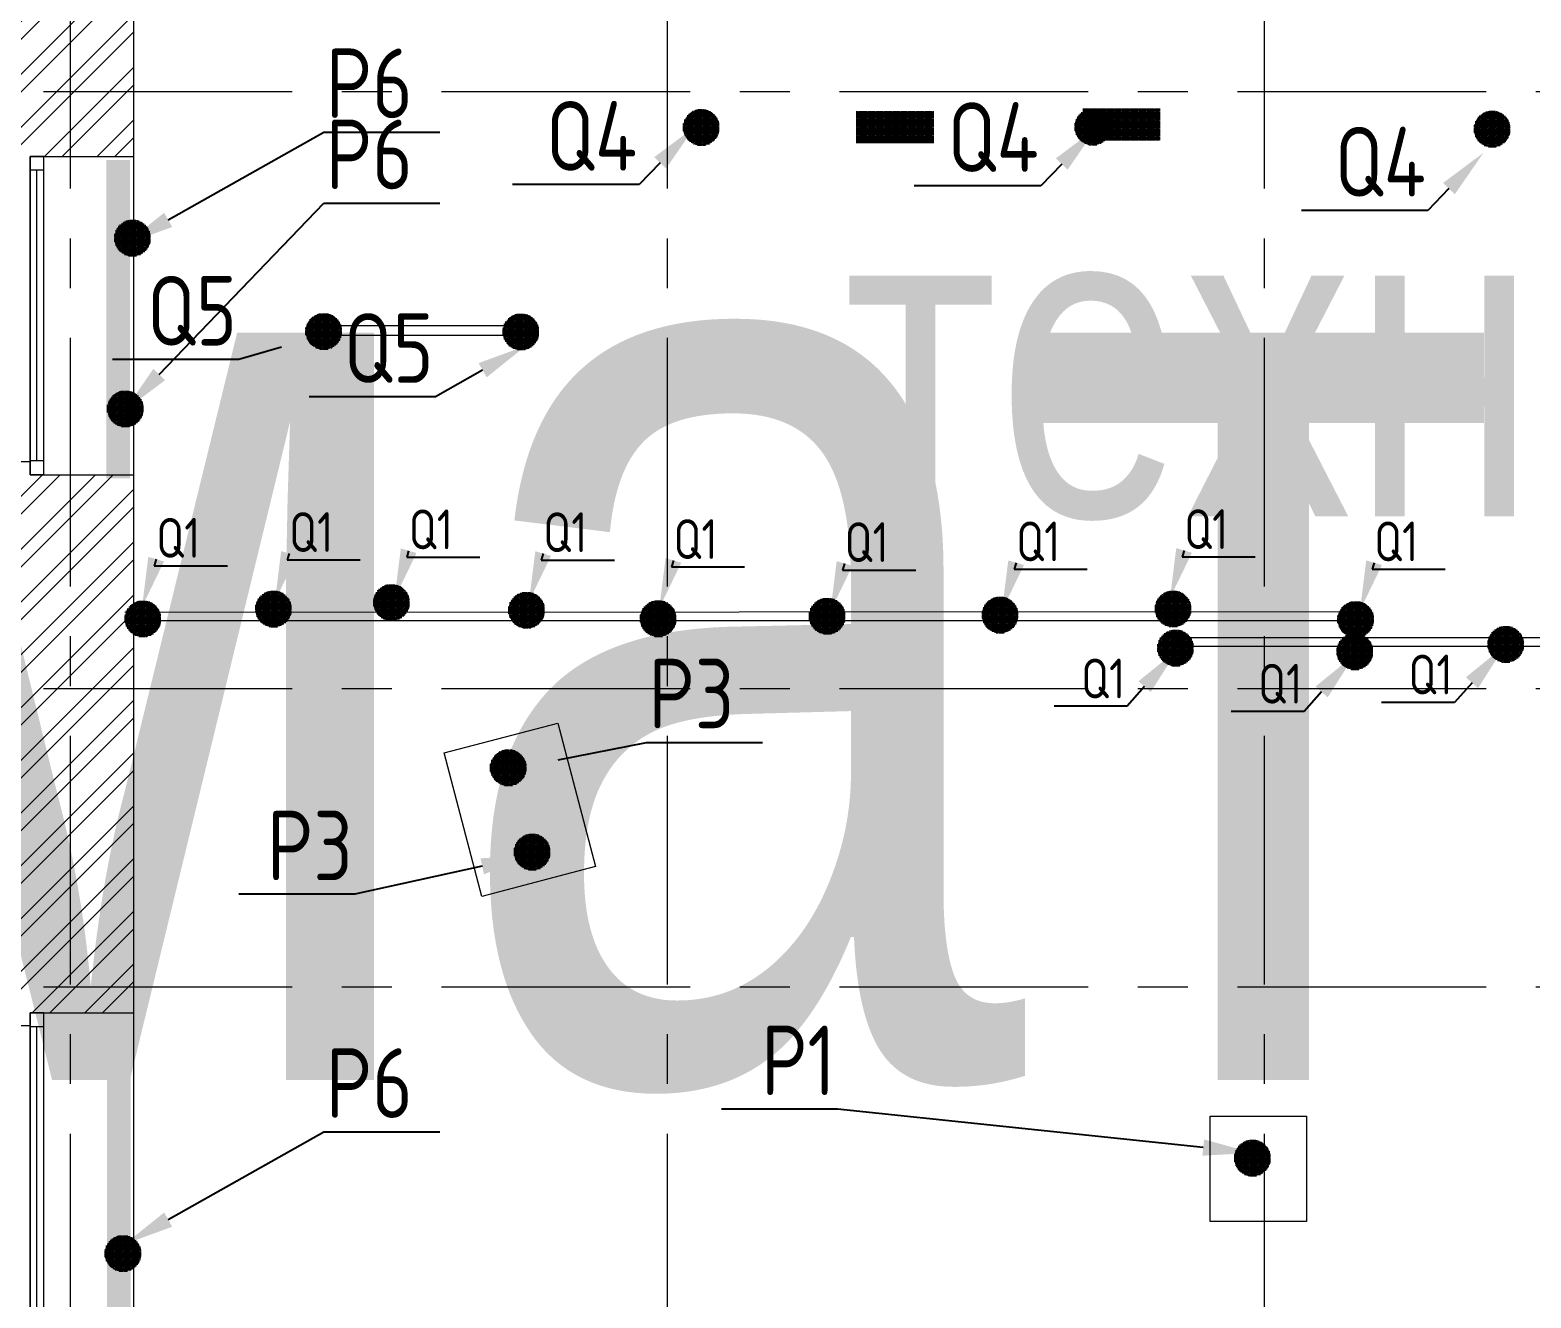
# Model space of a CAD drawing. Header units: millimetres. Extents: x -85420 to 1195317, y -69347 to 470418.
# Drawn here: x 686852 to 694394, y 45052 to 51425 of the extents above; entities that cross this region are included whole.
import ezdxf
from ezdxf import colors
from ezdxf.entities.mleader import LeaderData, LeaderLine
from ezdxf.enums import TextEntityAlignment as Align
from ezdxf.math import Vec2, Vec3

# ---------------------------------------------------------------- set-up
doc = ezdxf.new("R2018")
doc.units = ezdxf.units.MM
doc.linetypes.add('CENTER', pattern=[2, 1.25, -0.25, 0.25, -0.25])
doc.linetypes.add('ГОСТ 2.303 4', pattern=[7, 5, -2, 0])
doc.layers.add('A-HATCH-FACADE', color=7, linetype='Continuous')
doc.layers.add('АР_новое окно', color=160, linetype='Continuous')
for name, color, linetype, lineweight in [('Rigging-Truss-Insert Points', 7, 'Continuous', 5), ('TRUSS LIGHT', 7, 'Continuous', 5), ('АР_Маркер экспликации', 239, 'Continuous', 13), ('АР_Номер помещения', 250, 'Continuous', 9), ('АР_Окна', 4, 'Continuous', 9), ('АР_Оси', 7, 'Continuous', 25), ('АР_Сущ Несущая стена', 250, 'Continuous', 50), ('АР_Штриховка кирпич', 250, 'Continuous', 9)]:
    doc.layers.add(name, color=color, linetype=linetype, lineweight=lineweight)
doc.layers.add('АР_Названия помещений', color=124, linetype='Continuous', lineweight=5, plot=False)
doc.layers.add('АР_Помещения_площадь', color=19, linetype='Continuous', lineweight=9, plot=False)
doc.layers.add('ПБ_граница', color=7, linetype='ГОСТ 2.303 4', lineweight=40, true_color=0xdb0000)
doc.styles.add('ISOCPEUR', font='', dxfattribs={"height": 250})
doc.styles.get("Standard").update_dxf_attribs({"font": 'GOST.TTF'})
doc.styles.add('ГОСТ 2.304', font='CS_Gost2304.shx', dxfattribs={"oblique": 10})
doc.styles.get('ISOCPEUR').set_extended_font_data('ISOCPEUR', italic=True)
pattern_1 = [(45, (-264193.61, 112336.84), (-132.58252, 132.58252), []), (45, (-264105.22, 112336.84), (-132.58252, 132.58252), [])]

# ---------------------------------------------------------------- blocks, each defined once
blk = doc.blocks.new('_DotSmall')
at = {"color": 0, "linetype": 'ByBlock', "const_width": 0.5}
blk.add_lwpolyline([(-0.0625, 0, 1), (0.0625, 0, 1)], format="xyb", close=True, dxfattribs=at)
blk = doc.blocks.new('*U548')
at = {"layer": 'АР_новое окно', "lineweight": 9}
for p, q in [((0, 3800), (-70, 3800)), ((-70, 3800), (-70, 0)), ((-70, 0), (-70, 3800)), ((0, 3800), (0, 0)), ((0, 3730), (-70, 3730)), ((-35, 3730), (-35, 70)), ((0, 70), (-70, 70)), ((0, 0), (-70, 0))]:
    blk.add_line(p, q, dxfattribs=at)
blk = doc.blocks.new('*U549')
at = {"layer": 'АР_новое окно', "lineweight": 9}
for p, q in [((0, 1600), (-70, 1600)), ((-70, 1600), (-70, 0)), ((-70, 0), (-70, 1600)), ((0, 1600), (0, 0)), ((0, 1530), (-70, 1530)), ((-35, 1530), (-35, 70)), ((0, 70), (-70, 70)), ((0, 0), (-70, 0))]:
    blk.add_line(p, q, dxfattribs=at)
blk = doc.blocks.new('*U526')
at = {"color": 7, "style": 'ISOCPEUR', "width": 0.7, "flags": 1}
blk.add_attdef('КАТЕГОРИЯ', (-499.2, -2092.2), '', height=250, dxfattribs=at)
at = {"layer": 'АР_Номер помещения', "color": 7, "style": 'ISOCPEUR', "width": 0.7}
blk.add_attdef('НОМЕР_ПОМЕЩЕНИЯ', text='', height=300, dxfattribs=at).set_placement((-13874.5, 6637.6), align=Align.MIDDLE_CENTER)
at = {"layer": 'АР_Помещения_площадь', "color": 7, "lineweight": 30, "width": 0.7, "flags": 104}
blk.add_attdef('ИМЯ_ПОМЕЩЕНИЯ', text='', height=100, dxfattribs=at).set_placement((157.6, 1217.1), align=Align.MIDDLE_CENTER)
at = {"layer": 'АР_Помещения_площадь', "color": 7, "style": 'ISOCPEUR', "width": 0.7}
blk.add_attdef('ПЛОЩАДЬ_ПОМЕЩЕНИЯ', text='', height=200, dxfattribs=at).set_placement((-12654.6, 407.7), align=Align.MIDDLE_RIGHT)
blk = doc.blocks.new('*U527')
at = {"color": 7, "style": 'ISOCPEUR', "width": 0.7, "flags": 1}
blk.add_attdef('КАТЕГОРИЯ', (-499.2, -2092.2), '', height=250, dxfattribs=at)
at = {"layer": 'АР_Номер помещения', "color": 7, "style": 'ISOCPEUR', "width": 0.7}
blk.add_attdef('НОМЕР_ПОМЕЩЕНИЯ', text='', height=300, dxfattribs=at).set_placement((-16064.8, 2966.2), align=Align.MIDDLE_CENTER)
at = {"layer": 'АР_Помещения_площадь', "color": 7, "lineweight": 30, "width": 0.7, "flags": 104}
blk.add_attdef('ИМЯ_ПОМЕЩЕНИЯ', text='', height=100, dxfattribs=at).set_placement((157.6, 1217.1), align=Align.MIDDLE_CENTER)
at = {"layer": 'АР_Помещения_площадь', "color": 7, "style": 'ISOCPEUR', "width": 0.7}
blk.add_attdef('ПЛОЩАДЬ_ПОМЕЩЕНИЯ', text='', height=200, dxfattribs=at).set_placement((-14142.4, 501.5), align=Align.MIDDLE_RIGHT)
blk = doc.blocks.new('Truss Straight Prolyte H40V-200 387x387x2000_3d')
at = {"layer": 'Rigging-Truss-Insert Points'}
for p in [(0, 0), (2000, 0)]:
    blk.add_point(p, dxfattribs=at)
blk = doc.blocks.new('Truss-46')
at = {"layer": 'TRUSS LIGHT', "color": 7, "transparency": 33554687}
blk.add_blockref('Truss Straight Prolyte H40V-200 387x387x2000_3d', (0, 0), dxfattribs=at)
at = {"layer": 'TRUSS LIGHT', "color": 0, "flags": 1}
for tag in ['Position_Name', 'Location', 'Trim', 'Length', 'Total_Hung_Weight', 'Note', 'WH', 'WH-A', 'TE', 'TE-A', 'Model_Name', 'Manufacturer', 'Length', 'Width', 'Height', 'Weight_Imperial', 'Weight_Metric', 'Truss_Color', 'User_Field_1', 'User_Field_2', 'User_Field_3', 'User_Field_4', 'User_Field_5', 'User_Field_6']:
    blk.add_attdef(tag, (-11004, -194.5), '', height=0.18, dxfattribs=at)

msp = doc.modelspace()

# ---------------------------------------------------------------- hatches: boundary and pattern name
at = {"lineweight": 9}
h = msp.add_hatch(dxfattribs=at)
h.set_pattern_fill('ANGLE', color=1)
h.set_pattern_definition([(0, (-145535.4895, -641451.1254), (0, 6.985), [5.08, -1.905]), (90, (-145535.4895, -641451.1254), (-6.985, 4e-16), [5.08, -1.905])])
edge = h.paths.add_edge_path()
edge.add_arc((690225.6, 50935.5), 91.6, 0, 360)
h = msp.add_hatch(dxfattribs=at)
h.set_pattern_fill('ANGLE', color=3, angle=-90)
h.set_pattern_definition([(270, (202.8195, 888967.6575), (6.985, -1e-15), [5.08, -1.905]), (360, (202.8195, 888967.6575), (2e-15, 6.985), [5.08, -1.905])])
h.paths.add_polyline_path([(691390.1, 51016.4), (691390.1, 50856.4), (691004.7, 50856.4), (691004.7, 51016.4)])
h = msp.add_hatch(dxfattribs=at)
h.set_pattern_fill('ANGLE', color=1)
h.set_pattern_definition([(0, (-143568.3865, -641449.22), (0, 6.985), [5.08, -1.905]), (90, (-143568.3865, -641449.22), (-6.985, 4e-16), [5.08, -1.905])])
edge = h.paths.add_edge_path()
edge.add_arc((692192.7, 50937.5), 91.6, 0, 360)
h = msp.add_hatch(dxfattribs=at)
h.set_pattern_fill('ANGLE', color=3, angle=-90)
h.set_pattern_definition([(270, (1341.076, 888981.848), (6.985, -1e-15), [5.08, -1.905]), (360, (1341.076, 888981.848), (2e-15, 6.985), [5.08, -1.905])])
h.paths.add_polyline_path([(692528.4, 51030.6), (692528.4, 50870.6), (692143, 50870.6), (692143, 51030.6)])
h = msp.add_hatch(dxfattribs=at)
h.set_pattern_fill('ANGLE', color=1)
h.set_pattern_definition([(0, (-141561.216, -641459.5184), (0, 6.985), [5.08, -1.905]), (90, (-141561.216, -641459.5184), (-6.985, 4e-16), [5.08, -1.905])])
edge = h.paths.add_edge_path()
edge.add_arc((694199.9, 50927.2), 91.6, 0, 360)
h = msp.add_hatch(dxfattribs=at)
h.set_pattern_fill('ANGLE', color=1)
h.set_pattern_definition([(0, (-148393.788, -642007.231), (0, 6.985), [5.08, -1.905]), (90, (-148393.788, -642007.231), (-6.985, 4e-16), [5.08, -1.905])])
edge = h.paths.add_edge_path()
edge.add_arc((687367.3, 50379.4), 91.6, 0, 360)
h = msp.add_hatch(dxfattribs=at)
h.set_pattern_fill('ANGLE', color=1)
h.set_pattern_definition([(0, (-147432.8264, -642476.569), (0, 6.985), [5.08, -1.905]), (90, (-147432.8264, -642476.569), (-6.985, 4e-16), [5.08, -1.905])])
edge = h.paths.add_edge_path()
edge.add_arc((688328.3, 49910.1), 91.6, 0, 360)
h = msp.add_hatch(dxfattribs=at)
h.set_pattern_fill('ANGLE', color=1)
h.set_pattern_definition([(0, (-146441.883, -642478.572), (0, 6.985), [5.08, -1.905]), (90, (-146441.883, -642478.572), (-6.985, 4e-16), [5.08, -1.905])])
edge = h.paths.add_edge_path()
edge.add_arc((689319.2, 49908.1), 91.6, 0, 360)
h = msp.add_hatch(dxfattribs=at)
h.set_pattern_fill('ANGLE', color=1)
h.set_pattern_definition([(0, (-148429.572, -642865.7785), (0, 6.985), [5.08, -1.905]), (90, (-148429.572, -642865.7785), (-6.985, 4e-16), [5.08, -1.905])])
edge = h.paths.add_edge_path()
edge.add_arc((687331.5, 49520.9), 91.6, 0, 360)
h = msp.add_hatch(dxfattribs=at)
h.set_pattern_fill('ANGLE', color=1)
h.set_pattern_definition([(0, (-147685.405, -643871.671), (0, 6.985), [5.08, -1.905]), (90, (-147685.405, -643871.671), (-6.985, 4e-16), [5.08, -1.905])])
edge = h.paths.add_edge_path()
edge.add_arc((688075.7, 48515), 91.6, 0, 360)
h = msp.add_hatch(dxfattribs=at)
h.set_pattern_fill('ANGLE', color=1)
h.set_pattern_definition([(0, (-147092.265, -643838.89), (0, 6.985), [5.08, -1.905]), (90, (-147092.265, -643838.89), (-6.985, 4e-16), [5.08, -1.905])])
edge = h.paths.add_edge_path()
edge.add_arc((688668.8, 48547.8), 91.6, 0, 360)
h = msp.add_hatch(dxfattribs=at)
h.set_pattern_fill('ANGLE', color=1)
h.set_pattern_definition([(0, (-146413.209, -643877.785), (0, 6.985), [5.08, -1.905]), (90, (-146413.209, -643877.785), (-6.985, 4e-16), [5.08, -1.905])])
edge = h.paths.add_edge_path()
edge.add_arc((689347.9, 48508.9), 91.6, 0, 360)
h = msp.add_hatch(dxfattribs=at)
h.set_pattern_fill('ANGLE', color=1)
h.set_pattern_definition([(0, (-144034.103, -643901.905), (0, 6.985), [5.08, -1.905]), (90, (-144034.103, -643901.905), (-6.985, 4e-16), [5.08, -1.905])])
edge = h.paths.add_edge_path()
edge.add_arc((691727, 48484.8), 91.6, 0, 360)
h = msp.add_hatch(dxfattribs=at)
h.set_pattern_fill('ANGLE', color=1)
h.set_pattern_definition([(0, (-143164.725, -643871.405), (0, 6.985), [5.08, -1.905]), (90, (-143164.725, -643871.405), (-6.985, 4e-16), [5.08, -1.905])])
edge = h.paths.add_edge_path()
edge.add_arc((692596.4, 48515.3), 91.6, 0, 360)
h = msp.add_hatch(dxfattribs=at)
h.set_pattern_fill('ANGLE', color=1)
h.set_pattern_definition([(0, (-148341.3815, -643921.0066), (0, 6.985), [5.08, -1.905]), (90, (-148341.3815, -643921.0066), (-6.985, 4e-16), [5.08, -1.905])])
edge = h.paths.add_edge_path()
edge.add_arc((687419.7, 48465.7), 91.6, 0, 360)
h = msp.add_hatch(dxfattribs=at)
h.set_pattern_fill('ANGLE', color=1)
h.set_pattern_definition([(0, (-145752, -643920.2676), (0, 6.985), [5.08, -1.905]), (90, (-145752, -643920.2676), (-6.985, 4e-16), [5.08, -1.905])])
edge = h.paths.add_edge_path()
edge.add_arc((690009.1, 48466.4), 91.6, 0, 360)
h = msp.add_hatch(dxfattribs=at)
h.set_pattern_fill('ANGLE', color=1)
h.set_pattern_definition([(0, (-144902.621, -643908.02), (0, 6.985), [5.08, -1.905]), (90, (-144902.621, -643908.02), (-6.985, 4e-16), [5.08, -1.905])])
edge = h.paths.add_edge_path()
edge.add_arc((690858.5, 48478.7), 91.6, 0, 360)
h = msp.add_hatch(dxfattribs=at)
h.set_pattern_fill('ANGLE', color=1)
h.set_pattern_definition([(0, (-142246.834, -643924.14), (0, 6.985), [5.08, -1.905]), (90, (-142246.834, -643924.14), (-6.985, 4e-16), [5.08, -1.905])])
edge = h.paths.add_edge_path()
edge.add_arc((693514.3, 48462.5), 91.6, 0, 360)
h = msp.add_hatch(dxfattribs=at)
h.set_pattern_fill('ANGLE', color=1)
h.set_pattern_definition([(0, (-141492.716, -644049.427), (0, 6.985), [5.08, -1.905]), (90, (-141492.716, -644049.427), (-6.985, 4e-16), [5.08, -1.905])])
edge = h.paths.add_edge_path()
edge.add_arc((694268.4, 48337.2), 91.6, 0, 360)
h = msp.add_hatch(dxfattribs=at)
h.set_pattern_fill('ANGLE', color=1)
h.set_pattern_definition([(0, (-143152.051, -644067.824), (0, 6.985), [5.08, -1.905]), (90, (-143152.051, -644067.824), (-6.985, 4e-16), [5.08, -1.905])])
edge = h.paths.add_edge_path()
edge.add_arc((692609, 48318.9), 91.6, 0, 360)
h = msp.add_hatch(dxfattribs=at)
h.set_pattern_fill('ANGLE', color=1)
h.set_pattern_definition([(0, (-142251.14, -644086.115), (0, 6.985), [5.08, -1.905]), (90, (-142251.14, -644086.115), (-6.985, 4e-16), [5.08, -1.905])])
edge = h.paths.add_edge_path()
edge.add_arc((693510, 48300.6), 91.6, 0, 360)
h = msp.add_hatch(dxfattribs=at)
h.set_pattern_fill('ANGLE', color=1)
h.set_pattern_definition([(0, (-146505.246, -644669.491), (0, 6.985), [5.08, -1.905]), (90, (-146505.246, -644669.491), (-6.985, 4e-16), [5.08, -1.905])])
edge = h.paths.add_edge_path()
edge.add_arc((689255.8, 47717.2), 91.6, 0, 360)
h = msp.add_hatch(dxfattribs=at)
h.set_pattern_fill('ANGLE', color=1)
h.set_pattern_definition([(0, (-146385.2605, -645093.335), (0, 6.985), [5.08, -1.905]), (90, (-146385.2605, -645093.335), (-6.985, 4e-16), [5.08, -1.905])])
edge = h.paths.add_edge_path()
edge.add_arc((689375.8, 47293.3), 91.6, 0, 360)
h = msp.add_hatch(dxfattribs=at)
h.set_pattern_fill('ANGLE', color=1)
h.set_pattern_definition([(0, (-142765.846, -646631.352), (0, 6.985), [5.08, -1.905]), (90, (-142765.846, -646631.352), (-6.985, 4e-16), [5.08, -1.905])])
edge = h.paths.add_edge_path()
edge.add_arc((692995.2, 45755.3), 91.6, 0, 360)
h = msp.add_hatch(dxfattribs=at)
h.set_pattern_fill('ANGLE', color=1)
h.set_pattern_definition([(0, (-148441.5006, -647110.821), (0, 6.985), [5.08, -1.905]), (90, (-148441.5006, -647110.821), (-6.985, 4e-16), [5.08, -1.905])])
edge = h.paths.add_edge_path()
edge.add_arc((687319.6, 45275.9), 91.6, 0, 360)
at = {"layer": 'A-HATCH-FACADE', "lineweight": 9}
h = msp.add_hatch(dxfattribs=at)
h.set_pattern_fill('ANGLE', color=30, angle=-90)
h.set_pattern_definition([(270, (-40102.571, 884536.8664), (6.985, -1e-15), [5.08, -1.905]), (360, (-40102.571, 884536.8664), (2e-15, 6.985), [5.08, -1.905])])
h.paths.add_polyline_path([(687353.6, 50771.1), (687353.6, 49171.1), (687234.9, 49171.1), (687234.9, 50771.1)])
h = msp.add_hatch(dxfattribs=at)
h.set_pattern_fill('ANGLE', color=30, angle=-90)
h.set_pattern_definition([(270, (-40099.354, 878032.1565), (6.985, -1e-15), [5.08, -1.905]), (360, (-40099.354, 878032.1565), (2e-15, 6.985), [5.08, -1.905])])
h.paths.add_polyline_path([(687356.8, 46466.4), (687356.8, 42666.4), (687238.1, 42666.4), (687238.1, 46466.4)])
at = {"layer": 'АР_Штриховка кирпич', "lineweight": 9, "ltscale": 100}
h = msp.add_hatch(dxfattribs=at)
h.set_pattern_fill('ANSI32', color=256, scale=500)
h.set_pattern_definition(pattern_1)
h.paths.add_polyline_path([(687373, 53856.6), (686733, 53856.6), (686732.9, 50789.4), (687372.9, 50789.4)])
h = msp.add_hatch(dxfattribs=at)
h.set_pattern_fill('ANSI32', color=256, scale=500)
h.set_pattern_definition(pattern_1)
h.paths.add_polyline_path([(687372.9, 49189.4), (686732.9, 49189.4), (686733, 46484.7), (687373, 46484.7)])

# ---------------------------------------------------------------- linework, layer by layer
at = {"lineweight": 9, "ltscale": 100}
for p, q in [((693501.7, 48501.2), (693501.7, 48456.2)), ((692622.9, 48370.9), (693505.5, 48370.9))]:
    msp.add_line(p, q, dxfattribs=at)
for points in [[(688330.2, 49939.5), (689340.6, 49939.5), (689340.6, 49889.5), (688330.2, 49889.5)], [(688932.9, 47791.2), (689503.5, 47941.3), (689693.3, 47219.9), (689122.7, 47069.8)]]:
    msp.add_lwpolyline(points, close=True, dxfattribs=at)
at = {"lineweight": 9}
for points in [[(687328.1, 48498.9), (687328.1, 48498.9), (693501.7, 48501.2)], [(687328.1, 48456.2), (687328.1, 48456.2), (693501.7, 48456.2)], [(699088.2, 48325.7), (692622.9, 48325.7), (692622.9, 48370.9), (699088.2, 48370.9)]]:
    msp.add_lwpolyline(points, dxfattribs=at)
msp.add_lwpolyline([(693266.7, 45436.1), (692782.7, 45436.1), (692782.7, 45965.1), (693266.7, 45965.1)], close=True, dxfattribs=at)
at = {"layer": 'АР_Окна', "lineweight": 9, "ltscale": 100}
for p, q in [((687372.9, 49189.4), (687372.9, 50789.4)), ((687372.9, 42684.7), (687372.9, 46484.7))]:
    msp.add_line(p, q, dxfattribs=at)
at = {"layer": 'АР_Оси', "linetype": 'CENTER', "lineweight": 9, "ltscale": 1000}
for p, q in [((687053, 81877.2), (687053, 26144.9)), ((690053, 81877.2), (690053, 26144.9)), ((693053, 81877.2), (693053, 26144.9)), ((674919.3, 51114.7), (758097.7, 51114.7)), ((674919.3, 48114.7), (758097.7, 48114.7)), ((674919.3, 46614.7), (758097.7, 46614.7))]:
    msp.add_line(p, q, dxfattribs=at)
at = {"layer": 'АР_Сущ Несущая стена', "lineweight": 9, "ltscale": 100}
for p, q in [((687372.9, 50789.4), (687372.9, 54364.7)), ((686851.8, 50789.4), (687372.9, 50789.4)), ((686851.8, 50724.4), (686851.8, 50789.4)), ((686851.8, 49254.4), (686732.9, 49254.4)), ((686851.8, 49189.4), (686851.8, 49254.4)), ((686851.8, 49189.4), (687372.9, 49189.4)), ((687372.9, 46484.7), (687372.9, 49189.4)), ((686851.8, 46484.7), (687372.9, 46484.7)), ((686851.8, 46484.7), (687372.9, 46484.7)), ((686851.8, 46484.7), (687372.9, 46484.7)), ((686851.8, 46419.7), (686851.8, 46484.7)), ((686851.8, 46419.7), (686732.9, 46419.7))]:
    msp.add_line(p, q, dxfattribs=at)
at = {"layer": 'АР_Сущ Несущая стена', "color": 4, "lineweight": 9, "ltscale": 100}
for p, q in [((686851.8, 49189.4), (686851.8, 50789.4)), ((686851.8, 42684.7), (686851.8, 46484.7))]:
    msp.add_line(p, q, dxfattribs=at)

# ---------------------------------------------------------------- block references
at = {"layer": 'TRUSS LIGHT', "color": 7, "lineweight": 9, "transparency": 33554687}
for p in [(690191.7, 50937, 1), (692192.2, 50936.6, 1), (694192.7, 50936.7, 1)]:
    msp.add_blockref('Truss-46', p, dxfattribs=at)
at = {"layer": 'АР_Маркер экспликации', "lineweight": 9}
ref = msp.add_blockref('*U526', (699177, 54386.5), dxfattribs=at)
lines = msp.add_mtext('\\W0.8000;Кабинет материальной технологии тип 2', dxfattribs={"layer": 'АР_Названия помещений', "insert": (685342.7, 59194.2), "char_height": 4891.956, "width": 926.94, "attachment_point": 1})
ref.add_attrib('ИМЯ_ПОМЕЩЕНИЯ', '', (685342.7, 59194.2), dxfattribs={"flags": 104}).embed_mtext(lines)
ref = msp.add_blockref('*U527', (706856.5, 53961.9), dxfattribs=at)
lines = msp.add_mtext('\\W0.8000;Кладовая кабинета материальной технологии', dxfattribs={"layer": 'АР_Названия помещений', "insert": (690940.3, 58442.1), "char_height": 1576.782, "width": 926.94, "attachment_point": 1})
ref.add_attrib('ИМЯ_ПОМЕЩЕНИЯ', '', (690940.3, 58442.1), dxfattribs={"flags": 104}).embed_mtext(lines)
at = {"layer": 'АР_новое окно', "lineweight": 9, "xscale": -1, "rotation": 180}
for name, p in [('*U549', (686921.8, 50789.4)), ('*U548', (686921.8, 46484.7))]:
    msp.add_blockref(name, p, dxfattribs=at)

# ---------------------------------------------------------------- leaders
at = {"lineweight": 9}
ml = msp.add_multileader_mtext('Standard', dxfattribs=at)
ml.set_content('P6', color=256)
ml.set_leader_properties()
ml.build(insert=Vec2(0, 0))
ml.multileader.update_dxf_attribs({"text_left_attachment_type": 6, "text_right_attachment_type": 6, "arrow_head_size": 250})
ctx = ml.context
ctx.base_point, ctx.char_height, ctx.arrow_head_size, ctx.plane_origin = Vec3(688336.5, 50911.7, 0), 350, 250, Vec3(689505.4, 50813.7, 0)
ctx.left_attachment, ctx.right_attachment = 6, 6
notes = []
notes.append((ctx, [(0, (1, 1, 0), (688328.5, 50911.7, 0), (1, 0), 8, [(0, [(687328.1, 50347.5, 0)], 0, [])])]))
ctx.mtext.insert, ctx.mtext.flow_direction = Vec3(688338.5, 51331.7, 0), 5
ml = msp.add_multileader_mtext('Standard', dxfattribs=at)
ml.set_content('Q4', color=256)
ml.set_leader_properties()
ml.build(insert=Vec2(0, 0))
ml.multileader.update_dxf_attribs({"text_left_attachment_type": 6, "text_right_attachment_type": 6, "arrow_head_size": 250})
ctx = ml.context
ctx.base_point, ctx.char_height, ctx.arrow_head_size, ctx.plane_origin = Vec3(689475, 50647.4, 0), 350, 250, Vec3(692318.3, 51519.2, 0)
ctx.left_attachment, ctx.right_attachment, ctx.text_align_type = 6, 6, 2
notes.append((ctx, [(1, (1, 1, 0), (689912.6, 50647.4, 0), (-1, 0), 8, [(0, [(690191.7, 50937, 0)], 0, [])])]))
ctx.mtext.insert, ctx.mtext.alignment, ctx.mtext.flow_direction = Vec3(689902.6, 51067.4, 0), 3, 5
ml = msp.add_multileader_mtext('Standard', dxfattribs=at)
ml.set_content('Q4', color=256)
ml.set_leader_properties()
ml.build(insert=Vec2(0, 0))
ml.multileader.update_dxf_attribs({"text_left_attachment_type": 6, "text_right_attachment_type": 6, "arrow_head_size": 250})
ctx = ml.context
ctx.base_point, ctx.char_height, ctx.arrow_head_size, ctx.plane_origin = Vec3(691493.1, 50641.5, 0), 350, 250, Vec3(694336.4, 51513.3, 0)
ctx.left_attachment, ctx.right_attachment, ctx.text_align_type = 6, 6, 2
notes.append((ctx, [(1, (1, 1, 0), (691930.7, 50641.5, 0), (-1, 0), 8, [(0, [(692209.8, 50931.1, 0)], 0, [])])]))
ctx.mtext.insert, ctx.mtext.alignment, ctx.mtext.flow_direction = Vec3(691920.7, 51061.5, 0), 3, 5
ml = msp.add_multileader_mtext('Standard', dxfattribs=at)
ml.set_content('P6', color=256)
ml.set_leader_properties()
ml.build(insert=Vec2(0, 0))
ml.multileader.update_dxf_attribs({"text_left_attachment_type": 6, "text_right_attachment_type": 6, "arrow_head_size": 250})
ctx = ml.context
ctx.base_point, ctx.char_height, ctx.arrow_head_size, ctx.plane_origin = Vec3(688336.5, 50554.3, 0), 350, 250, Vec3(689505.4, 49979, 0)
ctx.left_attachment, ctx.right_attachment = 6, 6
notes.append((ctx, [(0, (1, 1, 0), (688328.5, 50554.3, 0), (1, 0), 8, [(0, [(687328.1, 49512.8, 0)], 0, [])])]))
ctx.mtext.insert, ctx.mtext.flow_direction = Vec3(688338.5, 50974.3, 0), 5
ml = msp.add_multileader_mtext('Standard', dxfattribs=at)
ml.set_content('Q4', color=256)
ml.set_leader_properties()
ml.build(insert=Vec2(0, 0))
ml.multileader.update_dxf_attribs({"text_left_attachment_type": 6, "text_right_attachment_type": 6, "arrow_head_size": 250})
ctx = ml.context
ctx.base_point, ctx.char_height, ctx.arrow_head_size, ctx.plane_origin = Vec3(693438.7, 50517.6, 0), 350, 250, Vec3(696282, 51389.4, 0)
ctx.left_attachment, ctx.right_attachment, ctx.text_align_type = 6, 6, 2
notes.append((ctx, [(1, (1, 1, 0), (693876.3, 50517.6, 0), (-1, 0), 8, [(0, [(694155.4, 50807.2, 0)], 0, [])])]))
ctx.mtext.insert, ctx.mtext.alignment, ctx.mtext.flow_direction = Vec3(693866.3, 50937.6, 0), 3, 5
ml = msp.add_multileader_mtext('Standard', dxfattribs=at)
ml.set_content('Q5', color=256)
ml.set_leader_properties()
ml.build(insert=Vec2(0, 0))
ml.multileader.update_dxf_attribs({"text_left_attachment_type": 6, "text_right_attachment_type": 6, "arrow_head_size": 250})
ctx = ml.context
ctx.base_point, ctx.char_height, ctx.arrow_head_size, ctx.plane_origin = Vec3(687489, 49768.6, 0), 350, 250, Vec3(689256.7, 50632, 0)
ctx.left_attachment, ctx.right_attachment, ctx.text_align_type = 6, 6, 2
notes.append((ctx, [(1, (1, 1, 0), (687901.3, 49768.6, 0), (-1, 0), 8, [(0, [(688355.7, 49901.5, 0)], 0, [])])]))
ctx.mtext.insert, ctx.mtext.alignment, ctx.mtext.flow_direction = Vec3(687891.3, 50188.6, 0), 3, 5
ml = msp.add_multileader_mtext('Standard', dxfattribs=at)
ml.set_content('Q5', color=256)
ml.set_leader_properties()
ml.build(insert=Vec2(0, 0))
ml.multileader.update_dxf_attribs({"text_left_attachment_type": 6, "text_right_attachment_type": 6, "arrow_head_size": 250})
ctx = ml.context
ctx.base_point, ctx.char_height, ctx.arrow_head_size, ctx.plane_origin = Vec3(688477.5, 49581.3, 0), 350, 250, Vec3(690245.2, 50568.1, 0)
ctx.left_attachment, ctx.right_attachment, ctx.text_align_type = 6, 6, 2
notes.append((ctx, [(1, (1, 1, 0), (688889.8, 49581.3, 0), (-1, 0), 8, [(0, [(689344.1, 49837.6, 0)], 0, [])])]))
ctx.mtext.insert, ctx.mtext.alignment, ctx.mtext.flow_direction = Vec3(688879.8, 50001.3, 0), 3, 5
ml = msp.add_multileader_mtext('Standard', dxfattribs=at)
ml.set_content('Q1', color=256)
ml.set_leader_properties()
ml.build(insert=Vec2(0, 0))
ml.multileader.update_dxf_attribs({"text_left_attachment_type": 6, "text_right_attachment_type": 6, "arrow_head_size": 250})
ctx = ml.context
ctx.base_point, ctx.char_height, ctx.arrow_head_size, ctx.plane_origin = Vec3(687484, 48732.2, 0), 200, 250, Vec3(689202.8, 49013.5, 0)
ctx.left_attachment, ctx.right_attachment = 6, 6
notes.append((ctx, [(0, (1, 1, 0), (687476, 48732.2, 0), (1, 0), 8, [(0, [(687414.9, 48525.2, 0)], 0, [])])]))
ctx.mtext.insert, ctx.mtext.flow_direction = Vec3(687486, 48972.2, 0), 5
ml = msp.add_multileader_mtext('Standard', dxfattribs=at)
ml.set_content('Q1', color=256)
ml.set_leader_properties()
ml.build(insert=Vec2(0, 0))
ml.multileader.update_dxf_attribs({"text_left_attachment_type": 6, "text_right_attachment_type": 6, "arrow_head_size": 250})
ctx = ml.context
ctx.base_point, ctx.char_height, ctx.arrow_head_size, ctx.plane_origin = Vec3(688151.6, 48761.1, 0), 200, 250, Vec3(689870.4, 49042.3, 0)
ctx.left_attachment, ctx.right_attachment = 6, 6
notes.append((ctx, [(0, (1, 1, 0), (688143.6, 48761.1, 0), (1, 0), 8, [(0, [(688082.5, 48554, 0)], 0, [])])]))
ctx.mtext.insert, ctx.mtext.flow_direction = Vec3(688153.6, 49001.1, 0), 5
ml = msp.add_multileader_mtext('Standard', dxfattribs=at)
ml.set_content('Q1', color=256)
ml.set_leader_properties()
ml.build(insert=Vec2(0, 0))
ml.multileader.update_dxf_attribs({"text_left_attachment_type": 6, "text_right_attachment_type": 6, "arrow_head_size": 250})
ctx = ml.context
ctx.base_point, ctx.char_height, ctx.arrow_head_size, ctx.plane_origin = Vec3(688752.9, 48774.7, 0), 200, 250, Vec3(690471.7, 49055.9, 0)
ctx.left_attachment, ctx.right_attachment = 6, 6
notes.append((ctx, [(0, (1, 1, 0), (688744.9, 48774.7, 0), (1, 0), 8, [(0, [(688683.8, 48567.6, 0)], 0, [])])]))
ctx.mtext.insert, ctx.mtext.flow_direction = Vec3(688754.9, 49014.7, 0), 5
ml = msp.add_multileader_mtext('Standard', dxfattribs=at)
ml.set_content('Q1', color=256)
ml.set_leader_properties()
ml.build(insert=Vec2(0, 0))
ml.multileader.update_dxf_attribs({"text_left_attachment_type": 6, "text_right_attachment_type": 6, "arrow_head_size": 250})
ctx = ml.context
ctx.base_point, ctx.char_height, ctx.arrow_head_size, ctx.plane_origin = Vec3(689428.7, 48760.5, 0), 200, 250, Vec3(691147.5, 49041.8, 0)
ctx.left_attachment, ctx.right_attachment = 6, 6
notes.append((ctx, [(0, (1, 1, 0), (689420.7, 48760.5, 0), (1, 0), 8, [(0, [(689359.6, 48553.4, 0)], 0, [])])]))
ctx.mtext.insert, ctx.mtext.flow_direction = Vec3(689430.7, 49000.5, 0), 5
ml = msp.add_multileader_mtext('Standard', dxfattribs=at)
ml.set_content('Q1', color=256)
ml.set_leader_properties()
ml.build(insert=Vec2(0, 0))
ml.multileader.update_dxf_attribs({"text_left_attachment_type": 6, "text_right_attachment_type": 6, "arrow_head_size": 250})
ctx = ml.context
ctx.base_point, ctx.char_height, ctx.arrow_head_size, ctx.plane_origin = Vec3(690083.2, 48725.8, 0), 200, 250, Vec3(691802, 49007.1, 0)
ctx.left_attachment, ctx.right_attachment = 6, 6
notes.append((ctx, [(0, (1, 1, 0), (690075.2, 48725.8, 0), (1, 0), 8, [(0, [(690014.1, 48518.8, 0)], 0, [])])]))
ctx.mtext.insert, ctx.mtext.flow_direction = Vec3(690085.2, 48965.8, 0), 5
ml = msp.add_multileader_mtext('Standard', dxfattribs=at)
ml.set_content('Q1', color=256)
ml.set_leader_properties()
ml.build(insert=Vec2(0, 0))
ml.multileader.update_dxf_attribs({"text_left_attachment_type": 6, "text_right_attachment_type": 6, "arrow_head_size": 250})
ctx = ml.context
ctx.base_point, ctx.char_height, ctx.arrow_head_size, ctx.plane_origin = Vec3(691805.5, 48714.3, 0), 200, 250, Vec3(693524.3, 48995.6, 0)
ctx.left_attachment, ctx.right_attachment = 6, 6
notes.append((ctx, [(0, (1, 1, 0), (691797.5, 48714.3, 0), (1, 0), 8, [(0, [(691736.4, 48507.3, 0)], 0, [])])]))
ctx.mtext.insert, ctx.mtext.flow_direction = Vec3(691807.5, 48954.3, 0), 5
ml = msp.add_multileader_mtext('Standard', dxfattribs=at)
ml.set_content('Q1', color=256)
ml.set_leader_properties()
ml.build(insert=Vec2(0, 0))
ml.multileader.update_dxf_attribs({"text_left_attachment_type": 6, "text_right_attachment_type": 6, "arrow_head_size": 250})
ctx = ml.context
ctx.base_point, ctx.char_height, ctx.arrow_head_size, ctx.plane_origin = Vec3(692649.5, 48775.9, 0), 200, 250, Vec3(694368.3, 49057.2, 0)
ctx.left_attachment, ctx.right_attachment = 6, 6
notes.append((ctx, [(0, (1, 1, 0), (692641.5, 48775.9, 0), (1, 0), 8, [(0, [(692580.4, 48568.9, 0)], 0, [])])]))
ctx.mtext.insert, ctx.mtext.flow_direction = Vec3(692651.5, 49015.9, 0), 5
ml = msp.add_multileader_mtext('Standard', dxfattribs=at)
ml.set_content('Q1', color=256)
ml.set_leader_properties()
ml.build(insert=Vec2(0, 0))
ml.multileader.update_dxf_attribs({"text_left_attachment_type": 6, "text_right_attachment_type": 6, "arrow_head_size": 250})
ctx = ml.context
ctx.base_point, ctx.char_height, ctx.arrow_head_size, ctx.plane_origin = Vec3(693604.3, 48714.3, 0), 200, 250, Vec3(695323.1, 48995.6, 0)
ctx.left_attachment, ctx.right_attachment = 6, 6
notes.append((ctx, [(0, (1, 1, 0), (693596.3, 48714.3, 0), (1, 0), 8, [(0, [(693535.2, 48507.3, 0)], 0, [])])]))
ctx.mtext.insert, ctx.mtext.flow_direction = Vec3(693606.3, 48954.3, 0), 5
ml = msp.add_multileader_mtext('Standard', dxfattribs=at)
ml.set_content('Q1', color=256)
ml.set_leader_properties()
ml.build(insert=Vec2(0, 0))
ml.multileader.update_dxf_attribs({"text_left_attachment_type": 6, "text_right_attachment_type": 6, "arrow_head_size": 250})
ctx = ml.context
ctx.base_point, ctx.char_height, ctx.arrow_head_size, ctx.plane_origin = Vec3(690943.1, 48710.5, 0), 200, 250, Vec3(692661.9, 48991.8, 0)
ctx.left_attachment, ctx.right_attachment = 6, 6
notes.append((ctx, [(0, (1, 1, 0), (690935.1, 48710.5, 0), (1, 0), 8, [(0, [(690874, 48503.4, 0)], 0, [])])]))
ctx.mtext.insert, ctx.mtext.flow_direction = Vec3(690945.1, 48950.5, 0), 5
ml = msp.add_multileader_mtext('Standard', dxfattribs=at)
ml.set_content('Q1', color=256)
ml.set_leader_properties()
ml.build(insert=Vec2(0, 0))
ml.multileader.update_dxf_attribs({"text_left_attachment_type": 6, "text_right_attachment_type": 6, "arrow_head_size": 250})
ctx = ml.context
ctx.base_point, ctx.char_height, ctx.arrow_head_size, ctx.plane_origin = Vec3(692152.9, 48025.4, 0), 200, 250, Vec3(693871.7, 48306.6, 0)
ctx.left_attachment, ctx.right_attachment, ctx.text_align_type = 6, 6, 2
notes.append((ctx, [(1, (1, 1, 0), (692365, 48025.4, 0), (-1, 0), 8, [(0, [(692618.9, 48311, 0)], 0, [])])]))
ctx.mtext.insert, ctx.mtext.alignment, ctx.mtext.flow_direction = Vec3(692355, 48265.4, 0), 3, 5
ml = msp.add_multileader_mtext('Standard', dxfattribs=at)
ml.set_content('Q1', color=256)
ml.set_leader_properties()
ml.build(insert=Vec2(0, 0))
ml.multileader.update_dxf_attribs({"text_left_attachment_type": 6, "text_right_attachment_type": 6, "arrow_head_size": 250})
ctx = ml.context
ctx.base_point, ctx.char_height, ctx.arrow_head_size, ctx.plane_origin = Vec3(693042.4, 47998.9, 0), 200, 250, Vec3(694761.2, 48280.2, 0)
ctx.left_attachment, ctx.right_attachment, ctx.text_align_type = 6, 6, 2
notes.append((ctx, [(1, (1, 1, 0), (693254.5, 47998.9, 0), (-1, 0), 8, [(0, [(693508.4, 48284.6, 0)], 0, [])])]))
ctx.mtext.insert, ctx.mtext.alignment, ctx.mtext.flow_direction = Vec3(693244.5, 48238.9, 0), 3, 5
ml = msp.add_multileader_mtext('Standard', dxfattribs=at)
ml.set_content('Q1', color=256)
ml.set_leader_properties()
ml.build(insert=Vec2(0, 0))
ml.multileader.update_dxf_attribs({"text_left_attachment_type": 6, "text_right_attachment_type": 6, "arrow_head_size": 250})
ctx = ml.context
ctx.base_point, ctx.char_height, ctx.arrow_head_size, ctx.plane_origin = Vec3(693798.1, 48045.3, 0), 200, 250, Vec3(695516.9, 48326.5, 0)
ctx.left_attachment, ctx.right_attachment, ctx.text_align_type = 6, 6, 2
notes.append((ctx, [(1, (1, 1, 0), (694010.2, 48045.3, 0), (-1, 0), 8, [(0, [(694264.1, 48330.9, 0)], 0, [])])]))
ctx.mtext.insert, ctx.mtext.alignment, ctx.mtext.flow_direction = Vec3(694000.2, 48285.3, 0), 3, 5
ml = msp.add_multileader_mtext('Standard', dxfattribs=at)
ml.set_content('P3', color=256)
ml.set_leader_properties()
ml.build(insert=Vec2(0, 0))
ml.multileader.update_dxf_attribs({"text_left_attachment_type": 6, "text_right_attachment_type": 6, "arrow_head_size": 250})
ctx = ml.context
ctx.base_point, ctx.char_height, ctx.arrow_head_size, ctx.plane_origin = Vec3(689957.9, 47844.2, 0), 350, 250, Vec3(691040.1, 47290.2, 0)
ctx.left_attachment, ctx.right_attachment = 6, 6
notes.append((ctx, [(0, (1, 1, 0), (689949.9, 47844.2, 0), (1, 0), 8, [(0, [(689260.2, 47707.8, 0)], 0, [])])]))
ctx.mtext.insert, ctx.mtext.flow_direction = Vec3(689959.9, 48264.2, 0), 5
ml = msp.add_multileader_mtext('Standard', dxfattribs=at)
ml.set_content('P3', color=256)
ml.set_leader_properties()
ml.build(insert=Vec2(0, 0))
ml.multileader.update_dxf_attribs({"text_left_attachment_type": 6, "text_right_attachment_type": 6, "arrow_head_size": 250})
ctx = ml.context
ctx.base_point, ctx.char_height, ctx.arrow_head_size, ctx.plane_origin = Vec3(688096.4, 47080.5, 0), 350, 250, Vec3(691148.3, 46857.4, 0)
ctx.left_attachment, ctx.right_attachment, ctx.text_align_type = 6, 6, 2
notes.append((ctx, [(1, (1, 1, 0), (688483.7, 47080.5, 0), (-1, 0), 8, [(0, [(689368.4, 47275, 0)], 0, [])])]))
ctx.mtext.insert, ctx.mtext.alignment, ctx.mtext.flow_direction = Vec3(688473.7, 47500.5, 0), 3, 5
ml = msp.add_multileader_mtext('Standard', dxfattribs=at)
ml.set_content('P1', color=256)
ml.set_leader_properties()
ml.build(insert=Vec2(0, 0))
ml.multileader.update_dxf_attribs({"text_left_attachment_type": 6, "text_right_attachment_type": 6, "arrow_head_size": 250})
ctx = ml.context
ctx.base_point, ctx.char_height, ctx.arrow_head_size, ctx.plane_origin = Vec3(690572.3, 46000.6, 0), 350, 250, Vec3(692996.1, 45781.3, 0)
ctx.left_attachment, ctx.right_attachment, ctx.text_align_type = 6, 6, 2
notes.append((ctx, [(1, (1, 1, 0), (690909.6, 46000.6, 0), (-1, 0), 8, [(0, [(692996.1, 45781.3, 0)], 0, [])])]))
ctx.mtext.insert, ctx.mtext.alignment, ctx.mtext.flow_direction = Vec3(690899.6, 46420.6, 0), 3, 5
ml = msp.add_multileader_mtext('Standard', dxfattribs=at)
ml.set_content('P6', color=256)
ml.set_leader_properties()
ml.build(insert=Vec2(0, 0))
ml.multileader.update_dxf_attribs({"text_left_attachment_type": 6, "text_right_attachment_type": 6, "arrow_head_size": 250})
ctx = ml.context
ctx.base_point, ctx.char_height, ctx.arrow_head_size, ctx.plane_origin = Vec3(688336.5, 45886.6, 0), 350, 250, Vec3(689505.4, 45788.6, 0)
ctx.left_attachment, ctx.right_attachment = 6, 6
notes.append((ctx, [(0, (1, 1, 0), (688328.5, 45886.6, 0), (1, 0), 8, [(0, [(687328.1, 45322.4, 0)], 0, [])])]))
ctx.mtext.insert, ctx.mtext.flow_direction = Vec3(688338.5, 46306.6, 0), 5
at = {"layer": 'ПБ_граница', "linetype": 'ByBlock', "ltscale": 70}
ml = msp.add_multileader_mtext('Standard', dxfattribs=at)
ml.set_content('Граница пожарной зоны ', color=256, style='ГОСТ 2.304')
ml.set_leader_properties(color=256, lineweight=-1)
ml.set_arrow_properties(name='DOTSMALL')
ml.build(insert=Vec2(0, 0))
ml.multileader.update_dxf_attribs({"text_left_attachment_type": 6, "text_right_attachment_type": 6, "dogleg_length": 173.1, "arrow_head_size": 250, "scale": 100})
ctx = ml.context
ctx.base_point, ctx.scale, ctx.char_height, ctx.arrow_head_size, ctx.landing_gap_size, ctx.plane_origin = Vec3(477990.1, 48649.7, 0), 100, 250, 250, 200, Vec3(527576.5, 62301.7, 0)
ctx.left_attachment, ctx.right_attachment = 6, 6
notes.append((ctx, [(0, (1, 1, 0), (482435.1, 48649.7, 0), (-1, 0), 173.1, [(3, [(485194.9, 51198.5, 0)], 0, [])])]))
ctx.mtext.insert, ctx.mtext.width, ctx.mtext.defined_height, ctx.mtext.line_spacing_factor, ctx.mtext.flow_direction = Vec3(478206.1, 48962.2, 0), 7160.099, 981, 0.768, 5
for ctx, leaders in notes:
    for number, flags, end, landing, length, lines in leaders:
        leader = LeaderData()
        leader.index, (leader.has_last_leader_line, leader.has_dogleg_vector, leader.attachment_direction) = number, flags
        leader.last_leader_point, leader.dogleg_vector, leader.dogleg_length = Vec3(end), Vec3(landing), length
        for number, points, colour, breaks in lines:
            line = LeaderLine()
            line.index, line.vertices, line.color, line.breaks = number, Vec3.list(points), colors.encode_raw_color(colour), breaks
            leader.lines.append(line)
        ctx.leaders.append(leader)

doc.saveas('drawing.dxf')
